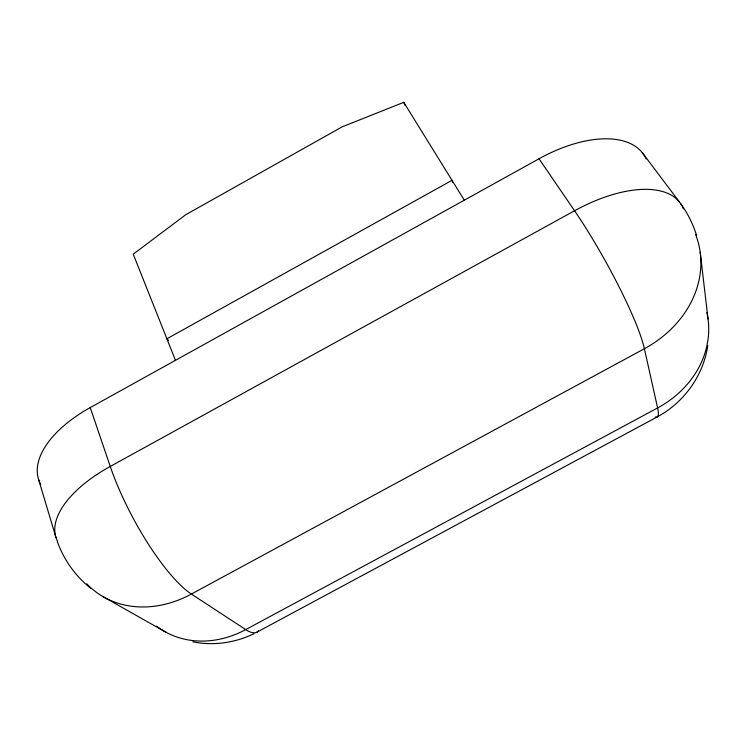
<?xml version="1.0" encoding="UTF-8"?>
<svg xmlns="http://www.w3.org/2000/svg" width="746" height="746" viewBox="0 0 746 746"><rect width="100%" height="100%" fill="white"/><g stroke="black" fill="none" stroke-linecap="round" stroke-linejoin="round"><path stroke-width="1.12" d="M707.768 345.473C703.459 375.686 683.737 402.868 656.853 417.107L256.708 632.282M40.75 484.424A103.442 53.152 -20.1 0 1 90.229 407.577L539.022 158.767A105.718 55.558 -33.7 0 1 646.176 158.945M253.966 633.699C235.149 642.865 213.319 646.055 192.776 641.774M464.189 199.993L403.763 102.333L342.209 126.82L185.661 214.773L133.236 254.172L175.496 360.402M102.752 596.492L166.33 632.431M91.236 588.697C75.766 576.565 63.904 560.041 57.302 541.531M168.512 340.465L166.899 338.777L452.02 180.318L452.906 182.444M642.213 152.566L679.252 201.765M680.8 203.863C687.737 213.309 692.913 223.968 696.484 235.111M539.022 158.767L574.56 210.764A107.237 15.2 60.8 0 1 644.395 348.718L657.608 407.941A97.94 12.542 60.5 0 1 655.212 417.023M403.763 102.333L405.143 105.522M90.229 407.577L110.249 466.446A104.822 27.276 61.8 0 0 191.377 594.058L245.723 629.596A95.936 22.594 62.5 0 0 258.545 630.883M38.615 479.557L56.015 537.652M708.029 318.98L700.196 252.195M683.373 208.815A109.028 52.947 -33 0 0 574.56 210.764L110.249 466.446A106.613 50.579 -20.7 0 0 57.601 541.372M86.741 583.782A106.622 87.786 -51.2 0 0 191.377 594.058L644.395 348.718A109.028 91.879 -15.4 0 0 695.598 234.468M706.863 312.546A99.274 86.238 -12.9 0 1 657.608 407.941L245.723 629.596A97.25 82.75 -53.2 0 1 156.557 626.146"/></g></svg>
